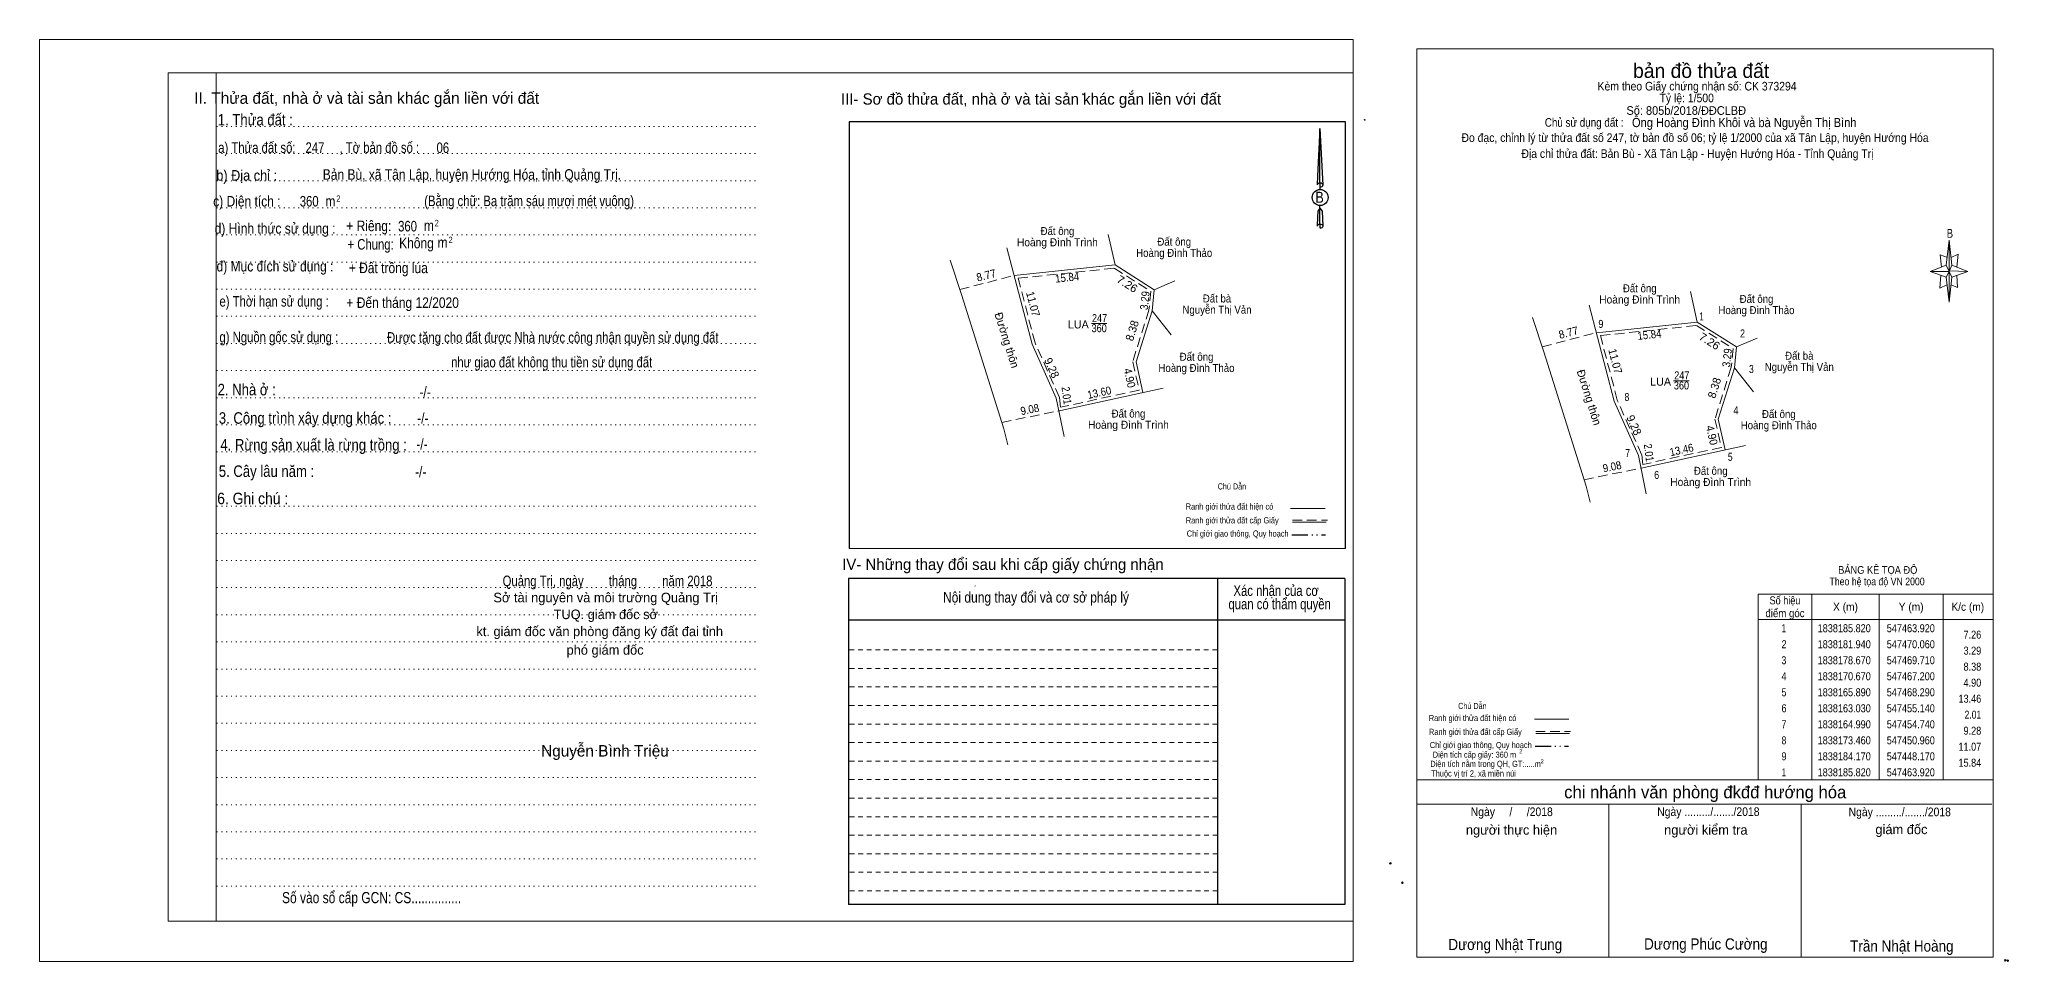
# Model space of a CAD drawing. Header units: metres. Extents: x 546984 to 548466, y 1837666 to 1838232.
# Drawn here: x 547205 to 547512.5, y 1838086 to 1838230 of the extents above; entities that cross this region are included whole.
import ezdxf
from ezdxf.enums import TextEntityAlignment as Align

# ---------------------------------------------------------------- set-up
doc = ezdxf.new("R2010")
doc.units = ezdxf.units.M
doc.header["$LTSCALE"] = 0.5
doc.header["$PDMODE"] = 32
doc.header["$PDSIZE"] = 0.25
for name, pattern in [('DASH_DOUBLE_DOT', [9.2, 5, -1.2, 0.3, -1.2, 0.3, -1.2]), ('DOTTED', [1.5, 0.3, -1.2]), ('MEDIUM_DASHED', [4.5, 3, -1.5]), ('SHORT_DASHED', [2.7, 1.5, -1.2])]:
    doc.linetypes.add(name, pattern=pattern)
for name, color, linetype, lineweight in [('1', 7, 'DOTTED', 13), ('15', 7, 'Continuous', 13), ('42', 7, 'Continuous', 13), ('5', 7, 'Continuous', 13), ('63', 7, 'Continuous', 13)]:
    doc.layers.add(name, color=color, linetype=linetype, lineweight=lineweight)
doc.layers.add('34', color=7, linetype='Continuous')
doc.layers.add('6', color=7, linetype='Continuous')

msp = doc.modelspace()

# ---------------------------------------------------------------- linework, layer by layer
at = {"layer": '1', "linetype": 'Continuous'}
for p, q in [((547225.09, 1838224.77), (547410.17, 1838224.77)), ((547225.09, 1838224.77), (547225.09, 1838092.27)), ((547410.17, 1838224.77), (547410.17, 1838091.17)), ((547225.09, 1838092.27), (547410.17, 1838092.27))]:
    msp.add_line(p, q, dxfattribs=at)
at = {"layer": '1'}
for p, q in [((547232.59, 1838224.77), (547232.59, 1838092.27)), ((547232.59, 1838224.77), (547232.59, 1838092.27)), ((547232.67, 1838216.37), (547317.21, 1838216.37)), ((547232.67, 1838212.13), (547317.21, 1838212.13)), ((547232.67, 1838207.91), (547317.21, 1838207.91)), ((547232.67, 1838203.67), (547317.21, 1838203.67)), ((547232.67, 1838199.43), (547317.21, 1838199.43)), ((547232.67, 1838195.19), (547317.21, 1838195.19)), ((547232.67, 1838190.95), (547317.21, 1838190.95)), ((547232.67, 1838186.73), (547317.21, 1838186.73)), ((547232.67, 1838182.49), (547317.21, 1838182.49)), ((547232.67, 1838178.25), (547317.21, 1838178.25)), ((547232.67, 1838174.01), (547317.21, 1838174.01)), ((547232.67, 1838169.79), (547317.21, 1838169.79)), ((547232.67, 1838165.55), (547317.21, 1838165.55)), ((547232.67, 1838157.07), (547317.21, 1838157.07)), ((547232.67, 1838152.83), (547317.21, 1838152.83)), ((547232.67, 1838148.59), (547317.21, 1838148.59)), ((547232.67, 1838144.37), (547317.21, 1838144.37)), ((547232.67, 1838140.13), (547317.21, 1838140.13)), ((547232.67, 1838135.89), (547317.21, 1838135.89)), ((547232.67, 1838131.65), (547317.21, 1838131.65)), ((547232.67, 1838127.43), (547317.21, 1838127.43)), ((547232.67, 1838123.19), (547317.21, 1838123.19)), ((547232.67, 1838118.95), (547317.21, 1838118.95)), ((547232.67, 1838114.71), (547317.21, 1838114.71)), ((547232.67, 1838110.47), (547317.21, 1838110.47)), ((547232.67, 1838106.25), (547317.21, 1838106.25)), ((547232.67, 1838102.01), (547317.21, 1838102.01)), ((547232.67, 1838097.77), (547317.21, 1838097.77))]:
    msp.add_line(p, q, dxfattribs=at)
at = {"layer": '1', "linetype": 'Continuous'}
for points in [[(547204.99, 1838085.97), (547410.17, 1838085.97), (547410.17, 1838229.97), (547204.99, 1838229.97)], [(547232.59, 1838224.77), (547410.17, 1838224.77), (547410.17, 1838092.27), (547232.59, 1838092.27)]]:
    msp.add_lwpolyline(points, close=True, dxfattribs=at)
at = {"layer": '1'}
for p in [(547367.93, 1838221.43), (547411.93, 1838217.43)]:
    msp.add_point(p, dxfattribs=at)
at = {"layer": '15', "lineweight": 25}
for p, q in [((547331.45, 1838217.11), (547331.45, 1838150.47)), ((547404.99, 1838216.07), (547405.45, 1838207.23)), ((547404.99, 1838216.07), (547405.45, 1838207.23)), ((547404.99, 1838216.07), (547405.45, 1838207.23)), ((547404.61, 1838208.61), (547404.53, 1838207.25)), ((547404.99, 1838207.53), (547404.99, 1838207.19)), ((547404.99, 1838207.19), (547404.99, 1838206.93)), ((547405.45, 1838207.23), (547405.45, 1838207.25)), ((547404.99, 1838206.93), (547404.99, 1838206.59)), ((547404.99, 1838206.93), (547404.99, 1838206.59)), ((547404.99, 1838206.93), (547404.99, 1838206.59)), ((547404.99, 1838203.61), (547404.99, 1838204.01)), ((547404.99, 1838203.61), (547404.99, 1838204.01)), ((547404.99, 1838203.61), (547404.99, 1838204.01)), ((547404.99, 1838203.61), (547405.33, 1838203.13)), ((547404.99, 1838203.61), (547405.33, 1838203.13)), ((547404.99, 1838203.61), (547405.33, 1838203.13)), ((547404.99, 1838201.11), (547404.99, 1838200.77)), ((547405.33, 1838203.13), (547405.45, 1838200.81)), ((547405.33, 1838203.13), (547405.45, 1838200.81)), ((547405.33, 1838203.13), (547405.45, 1838200.81)), ((547404.99, 1838200.77), (547404.99, 1838200.51)), ((547405.45, 1838200.81), (547405.45, 1838200.83)), ((547388.97, 1838145.77), (547389.01, 1838094.89)), ((547408.89, 1838145.77), (547408.85, 1838094.89)), ((547408.89, 1838139.31), (547331.37, 1838139.31)), ((547408.85, 1838094.89), (547331.37, 1838094.89))]:
    msp.add_line(p, q, dxfattribs=at)
at = {"layer": '15'}
for p, q in [((547400.4, 1838156.73), (547405.78, 1838156.73)), ((547400.71, 1838154.59), (547405.97, 1838154.59)), ((547331.45, 1838150.47), (547408.97, 1838150.47)), ((547351.17, 1838144.67), (547351.09, 1838144.59))]:
    msp.add_line(p, q, dxfattribs=at)
at = {"layer": '15', "linetype": 'MEDIUM_DASHED'}
msp.add_line((547400.71, 1838154.91), (547406.15, 1838154.91), dxfattribs=at)
at = {"layer": '15', "linetype": 'DASH_DOUBLE_DOT', "lineweight": 25}
msp.add_line((547400.61, 1838152.61), (547405.84, 1838152.61), dxfattribs=at)
at = {"layer": '15', "linetype": 'SHORT_DASHED'}
for p, q in [((547388.95, 1838134.63), (547331.37, 1838134.63)), ((547388.97, 1838131.73), (547331.37, 1838131.73)), ((547388.97, 1838128.85), (547331.37, 1838128.85)), ((547388.97, 1838125.95), (547331.37, 1838125.95)), ((547388.97, 1838123.07), (547331.37, 1838123.07)), ((547388.97, 1838120.17), (547331.37, 1838120.17)), ((547388.97, 1838117.27), (547331.37, 1838117.27)), ((547388.97, 1838114.39), (547331.37, 1838114.39)), ((547388.97, 1838111.49), (547331.37, 1838111.49)), ((547388.97, 1838108.59), (547331.37, 1838108.59)), ((547388.99, 1838105.71), (547331.37, 1838105.71)), ((547388.99, 1838102.81), (547331.37, 1838102.81)), ((547389.01, 1838099.93), (547331.37, 1838099.93)), ((547389.01, 1838097.03), (547331.37, 1838097.03))]:
    msp.add_line(p, q, dxfattribs=at)
at = {"layer": '15', "lineweight": 25}
for points in [[(547408.97, 1838150.47), (547408.97, 1838217.11), (547331.45, 1838217.11)], [(547404.99, 1838207.53), (547404.99, 1838216.07), (547404.61, 1838208.61)], [(547404.99, 1838201.11), (547404.99, 1838203.61), (547404.65, 1838203.13), (547404.61, 1838202.19), (547404.53, 1838200.83)], [(547408.89, 1838145.77), (547331.37, 1838145.77), (547331.37, 1838094.89)]]:
    msp.add_lwpolyline(points, dxfattribs=at)
for centre, start_param, end_param in [((547405.0193, 1838207.2231), 1.57079633, 3.07445202), ((547405.0193, 1838207.2231), 0.06714063, 1.57079633), ((547405.0193, 1838207.2231), 4.71238898, 6.28318531), ((547405.0193, 1838200.8027), 2.49106941, 3.07427841), ((547405.0193, 1838200.8027), 1.57079633, 2.49106941), ((547405.0193, 1838200.8027), 0.06714063, 1.57079633), ((547405.0193, 1838200.8027), 4.71238898, 6.28318531)]:
    msp.add_ellipse(centre, major_axis=(0.4535, 0), ratio=0.655448, start_param=start_param, end_param=end_param, dxfattribs=at)
msp.add_ellipse((547405.0188, 1838205.2847), major_axis=(0, 1.258), ratio=0.983453, dxfattribs=at)
at = {"layer": '42'}
for p, q in [((547372.98, 1838194.76), (547371.92, 1838199.53)), ((547382.34, 1838192.28), (547379.12, 1838190.88)), ((547463.92, 1838185.82), (547462.86, 1838190.59)), ((547369.29, 1838185.59), (547371.69, 1838185.59)), ((547381.74, 1838183.86), (547378.77, 1838187.61)), ((547473.28, 1838183.34), (547470.06, 1838181.94)), ((547460.23, 1838176.65), (547462.63, 1838176.65)), ((547472.68, 1838174.92), (547469.71, 1838178.67)), ((547365.02, 1838167.94), (547363.8, 1838173.93)), ((547364.06, 1838171.94), (547380.51, 1838175.52)), ((547455.96, 1838159), (547454.74, 1838164.99)), ((547455.14, 1838163.03), (547471.45, 1838166.58))]:
    msp.add_line(p, q, dxfattribs=at)
at = {"layer": '42', "linetype": 'MEDIUM_DASHED'}
for p, q in [((547348.74, 1838190.9), (547357.23, 1838193.11)), ((547439.68, 1838181.96), (547448.17, 1838184.17)), ((547355.3, 1838170.16), (547364.2, 1838171.97)), ((547446.24, 1838161.22), (547455.14, 1838163.03))]:
    msp.add_line(p, q, dxfattribs=at)
at = {"layer": '42'}
for points in [[(547347.26, 1838195.49), (547348.99, 1838190.14), (547355.62, 1838169.16), (547356.24, 1838166.65)], [(547363.8, 1838173.93), (547360.02, 1838182.4), (547356.11, 1838197.43)], [(547378.77, 1838187.61), (547379.12, 1838190.88), (547372.98, 1838194.76), (547357.23, 1838193.11)], [(547377.35, 1838174.83), (547376.26, 1838179.61), (547378.77, 1838187.61), (547379.12, 1838190.88), (547372.98, 1838194.76), (547364.56, 1838193.88)], [(547438.2, 1838186.55), (547439.93, 1838181.2), (547446.56, 1838160.22), (547447.18, 1838157.71)], [(547454.74, 1838164.99), (547450.96, 1838173.46), (547447.05, 1838188.49)], [(547469.71, 1838178.67), (547470.06, 1838181.94), (547463.92, 1838185.82), (547448.17, 1838184.17)], [(547468.29, 1838165.89), (547467.2, 1838170.67), (547469.71, 1838178.67), (547470.06, 1838181.94), (547463.92, 1838185.82), (547455.5, 1838184.94)]]:
    msp.add_lwpolyline(points, dxfattribs=at)
at = {"layer": '42', "linetype": 'MEDIUM_DASHED'}
for points in [[(547372.86, 1838194.24), (547378.59, 1838190.62), (547378.28, 1838187.71), (547375.74, 1838179.63), (547376.75, 1838175.21), (547364.49, 1838172.54), (547364.29, 1838174.07), (547360.49, 1838182.57), (547357.86, 1838192.67)], [(547463.8, 1838185.3), (547469.53, 1838181.68), (547469.22, 1838178.77), (547466.68, 1838170.69), (547467.69, 1838166.27), (547455.43, 1838163.6), (547455.23, 1838165.13), (547451.43, 1838173.63), (547448.8, 1838183.73)]]:
    msp.add_lwpolyline(points, close=True, dxfattribs=at)
at = {"layer": '5'}
for p, q in [((547502.78, 1838194.73), (547503.28, 1838198.63)), ((547503.68, 1838194.73), (547506.18, 1838193.73)), ((547502.78, 1838192.83), (547500.28, 1838193.73)), ((547503.68, 1838192.83), (547503.28, 1838188.93)), ((547504.48, 1838193.13), (547504.58, 1838191.23)), ((547504.58, 1838191.23), (547503.58, 1838191.63)), ((547438.48, 1838123.81), (547443.86, 1838123.81)), ((547438.68, 1838121.57), (547443.94, 1838121.57)), ((547420.12, 1838114.37), (547510.12, 1838114.37)), ((547420.12, 1838110.57), (547509.92, 1838110.57)), ((547420.12, 1838110.57), (547509.92, 1838110.57)), ((547420.12, 1838110.57), (547509.92, 1838110.57)), ((547450.12, 1838086.67), (547450.12, 1838110.57)), ((547480.12, 1838086.67), (547480.12, 1838110.57)), ((547510.12, 1838086.67), (547420.12, 1838086.67))]:
    msp.add_line(p, q, dxfattribs=at)
at = {"layer": '5', "linetype": 'MEDIUM_DASHED'}
msp.add_line((547438.68, 1838121.89), (547444.12, 1838121.89), dxfattribs=at)
at = {"layer": '5', "linetype": 'DASH_DOUBLE_DOT', "lineweight": 25}
msp.add_line((547438.58, 1838119.59), (547443.8, 1838119.59), dxfattribs=at)
at = {"layer": '5'}
for points in [[(547420.12, 1838228.47), (547510.12, 1838228.47), (547510.12, 1838086.67), (547420.12, 1838086.67)], [(547503.28, 1838198.63), (547503.68, 1838194.73), (547503.28, 1838193.73)], [(547503.28, 1838193.73), (547500.28, 1838193.73), (547502.78, 1838194.73), (547503.68, 1838192.83), (547506.18, 1838193.73), (547503.28, 1838193.83)], [(547503.28, 1838193.73), (547503.28, 1838188.93), (547502.78, 1838192.83)]]:
    msp.add_lwpolyline(points, close=True, dxfattribs=at)
for points in [[(547503.28, 1838193.73), (547502.78, 1838194.73), (547500.28, 1838193.73)], [(547502.98, 1838195.93), (547501.88, 1838196.33), (547502.08, 1838194.43)], [(547503.58, 1838195.93), (547504.68, 1838196.43), (547504.48, 1838194.43)], [(547501.98, 1838193.13), (547501.78, 1838191.13), (547502.88, 1838191.63)], [(547503.28, 1838193.73), (547503.68, 1838192.83), (547506.18, 1838193.73)]]:
    msp.add_lwpolyline(points, dxfattribs=at)
for p in [(547416, 1838101.3), (547417.87, 1838098.29), (547512.02, 1838086.17), (547512.42, 1838086.11)]:
    msp.add_point(p, dxfattribs=at)
at = {"layer": '63'}
for p, q in [((547481.82, 1838143.37), (547481.82, 1838114.37)), ((547492.32, 1838143.37), (547492.32, 1838114.37)), ((547502.32, 1838143.37), (547502.32, 1838114.37)), ((547473.42, 1838139.37), (547510.12, 1838139.37))]:
    msp.add_line(p, q, dxfattribs=at)
msp.add_lwpolyline([(547473.42, 1838143.37), (547510.12, 1838143.37), (547510.12, 1838114.37), (547473.42, 1838114.37)], close=True, dxfattribs=at)

# ---------------------------------------------------------------- texts
at = {"layer": '15'}
for s, height, p in [('II. Thửa đất, nhà ở và tài sản khác gắn liền với đất', 1.8, (547256.105, 1838219.91)), ('III- Sơ đồ thửa đất, nhà ở và tài sản khác gắn liền với đất', 1.75, (547359.87, 1838219.79)), ('IV- Những thay đổi sau khi cấp giấy chứng nhận', 1.75, (547355.475, 1838147.13)), ('Sở tài nguyên và môi trường Quảng Trị', 1.5, (547293.44, 1838142.07)), ('TUQ. giám đốc sở', 1.493, (547293.45, 1838139.45)), ('kt. giám đốc văn phòng đăng ký đất đai tỉnh', 1.493, (547292.505, 1838136.79)), ('phó giám đốc', 1.5, (547293.34, 1838133.89)), ('Nguyễn Bình Triệu', 1.787, (547293.325, 1838117.99))]:
    msp.add_text(s, height=height, dxfattribs=at).set_placement(p, align=Align.CENTER)
for s, height, width, p in [('1. Thửa đất :', 1.8, 0.85, (547238.715, 1838216.53)), ('a) Thửa đất số:              , Tờ bản đồ số : ', 1.65, 0.8, (547248.855, 1838212.25)), ('247', 1.65, 0.8, (547248.03, 1838212.25)), ('06', 1.65, 0.8, (547268, 1838212.23)), ('b) Địa chỉ : ', 1.65, 0.9, (547237.64, 1838207.91)), ('Bản Bù, xã Tân Lập, huyện Hướng Hóa, tỉnh Quảng Trị.', 1.65, 0.85, (547272.54, 1838208.05)), ('c) Diện tích :                                                   ', 1.65, 0.85, (547250.685, 1838203.87)), ('360', 1.65, 0.8, (547247.13, 1838203.87)), (' m', 1.65, 0.85, (547250.175, 1838203.89)), ('2', 1, 0.75, (547251.685, 1838204.61)), ('(Bằng chữ: Ba trăm sáu mươi mét vuông)', 1.65, 0.8, (547281.48, 1838203.93)), ('B', 1.728, 0.85, (547404.935, 1838204.45)), ('d) Hình thức sử dụng :', 1.65, 0.85, (547241.805, 1838199.63)), ('+ Riêng: ', 1.65, 0.85, (547256.695, 1838200.03)), ('360', 1.65, 0.8, (547262.49, 1838199.98)), (' m', 1.65, 0.85, (547265.565, 1838200.07)), ('2', 1, 0.75, (547267.055, 1838200.79)), ('       + Chung:', 1.65, 0.8, (547255.005, 1838197.15)), ('Không', 1.65, 0.85, (547263.885, 1838197.35)), (' m', 1.65, 0.85, (547267.705, 1838197.44)), ('2', 1, 0.75, (547269.215, 1838198.16)), ('đ) Mục đích sử dụng :', 1.65, 0.85, (547241.785, 1838193.73)), ('+ Đất trồng lúa', 1.65, 0.85, (547259.49, 1838193.47)), ('e) Thời hạn sử dụng :', 1.65, 0.8, (547241.65, 1838188.25)), ('+ Đến tháng 12/2020', 1.65, 0.85, (547261.725, 1838188.04)), ('g) Nguồn gốc sử dụng :', 1.65, 0.8, (547242.385, 1838182.67)), ('Được tặng cho đất được Nhà nước công nhận quyền sử dụng đất', 1.65, 0.8, (547285.17, 1838182.61)), ('như giao đất không thu tiền sử dụng đất', 1.65, 0.8, (547284.995, 1838178.75)), ('2. Nhà ở :', 1.8, 0.85, (547237.365, 1838174.39)), ('-/-', 1.65, 0.85, (547265.225, 1838174.09)), ('3. Công trình xây dựng khác :', 1.8, 0.85, (547246.495, 1838169.95)), ('-/-', 1.65, 0.85, (547264.885, 1838170.01)), ('4. Rừng sản xuất là rừng trồng :', 1.8, 0.85, (547247.815, 1838165.77)), ('-/-', 1.65, 0.85, (547264.745, 1838165.95)), ('5. Cây lâu năm :', 1.8, 0.85, (547240.46, 1838161.65)), ('-/-', 1.65, 0.85, (547264.545, 1838161.63)), ('6. Ghi chú :', 1.8, 0.9, (547238.305, 1838157.39)), ('Ranh giới thửa đất hiện có ', 0.96, 0.9, (547391.025, 1838156.55)), ('Ranh giới thửa đất cấp Giấy', 0.96, 0.9, (547391.29, 1838154.39)), ('Chỉ giới giao thông, Quy hoạch', 0.96, 0.9, (547392.14, 1838152.33)), ('Quảng Trị, ngày        tháng        năm 2018', 1.65, 0.8, (547293.725, 1838144.59)), ('Nội dung thay đổi và cơ sở pháp lý', 1.65, 0.85, (547360.64, 1838142.03)), (' quan có thẩm quyền', 1.65, 0.8, (547398.45, 1838140.99)), ('Xác nhận của cơ', 1.65, 0.8, (547398.145, 1838143.07)), ('Số vào sổ cấp GCN: CS...............', 1.75, 0.8, (547256.88, 1838095.09))]:
    msp.add_text(s, height=height, dxfattribs=dict(at, width=width)).set_placement(p, align=Align.CENTER)
at = {"layer": '34', "width": 0.9}
msp.add_text('Ông Hoàng Đình Khôi và bà Nguyễn Thị Bình', height=1.44, dxfattribs=at).set_placement((547453.72, 1838216.27))
at = {"layer": '42'}
for s, width, p in [('Hoàng Đình Trình', 0.95, (547363.985, 1838197.67)), ('Đất ông', 0.9, (547363.995, 1838199.42)), ('Đất ông', 0.9, (547382.235, 1838197.76)), ('Hoàng Đình Thảo', 0.9, (547382.225, 1838196.01)), ('Đất ông', 0.9, (547454.935, 1838190.48)), ('Nguyễn Thị Vản', 0.9, (547388.91, 1838187.14)), ('Đất bà', 0.9, (547388.91, 1838188.89)), ('Hoàng Đình Trình', 0.95, (547454.925, 1838188.73)), ('Đất ông', 0.9, (547473.175, 1838188.82)), ('360', 0.85, (547370.51, 1838184.25)), ('247', 0.85, (547370.565, 1838185.82)), ('Hoàng Đình Thảo', 0.9, (547473.165, 1838187.07)), ('Hoàng Đình Thảo', 0.9, (547385.705, 1838178.04)), ('Đất ông', 0.9, (547385.715, 1838179.79)), ('Nguyễn Thị Vản', 0.9, (547479.85, 1838178.2)), ('Đất bà', 0.9, (547479.85, 1838179.95)), ('360', 0.85, (547461.45, 1838175.31)), ('247', 0.85, (547461.505, 1838176.88)), ('Hoàng Đình Trình', 0.95, (547375.075, 1838169.17)), ('Đất ông', 0.9, (547375.085, 1838170.92)), ('Hoàng Đình Thảo', 0.9, (547476.645, 1838169.1)), ('Đất ông', 0.9, (547476.655, 1838170.85)), ('Hoàng Đình Trình', 0.95, (547466.015, 1838160.23)), ('Đất ông', 0.9, (547466.025, 1838161.98))]:
    msp.add_text(s, height=1.25, dxfattribs=dict(at, width=width)).set_placement(p, align=Align.CENTER)
for s, rotation, width, p in [('8.77', 14.591, 0.95, (547353.0226, 1838192.5285)), ('15.84', 5.981, 0.9, (547365.5699, 1838192.1759)), ('7.26', 327.71, 1.05, (547374.5561, 1838191.2419)), ('11.07', 284.601, 0.95, (547359.573, 1838188.5075)), ('3.29', 83.891, 0.9, (547378.2556, 1838189.1335)), ('8.77', 14.591, 0.95, (547443.9626, 1838183.5885)), ('15.84', 5.981, 0.9, (547456.5099, 1838183.2359)), ('7.26', 327.71, 1.05, (547465.4961, 1838182.3019)), ('11.07', 284.601, 0.95, (547450.513, 1838179.5675)), ('3.29', 83.891, 0.9, (547469.1956, 1838180.1935)), ('4.90', 282.846, 0.95, (547374.6534, 1838176.9639)), ('2.01', 277.444, 0.85, (547364.8034, 1838174.296)), ('13.60', 12.268, 0.9, (547370.6522, 1838174.2136)), ('9.08', 11.496, 0.9, (547359.7954, 1838171.5801)), ('4.90', 282.846, 0.95, (547465.5934, 1838168.0239)), ('9.08', 11.496, 0.9, (547450.7354, 1838162.6401)), ('2.01', 277.444, 0.85, (547455.7434, 1838165.356)), ('13.46', 12.268, 0.9, (547461.5972, 1838165.2726))]:
    msp.add_text(s, height=1.25, rotation=rotation, dxfattribs=dict(at, width=width)).set_placement(p, align=Align.CENTER)
for s, rotation, p in [('Đường thôn', 287.537, (547355.4882, 1838182.8233)), ('8.38', 72.581, (547376.2515, 1838184.3129)), ('9.28', 294.05, (547362.5362, 1838178.4247)), ('Đường thôn', 287.537, (547446.4282, 1838173.8833)), ('8.38', 72.581, (547467.1915, 1838175.3729)), ('9.28', 294.05, (547453.4762, 1838169.4847))]:
    msp.add_text(s, height=1.25, rotation=rotation, dxfattribs=at).set_placement(p, align=Align.CENTER)
for p in [(547367.255, 1838184.84), (547458.195, 1838175.9)]:
    msp.add_text('LUA', height=1.25, dxfattribs=at).set_placement(p, align=Align.CENTER)
for s, width, p in [(' 9', 0.85, (547449.26, 1838184.92)), (' 1', 0.75, (547464.94, 1838186.08)), (' 2', 0.85, (547471.38, 1838183.43)), (' 3', 0.8, (547472.74, 1838177.87)), (' 8', 0.8, (547453.3, 1838173.51)), (' 4', 0.85, (547470.35, 1838171.42)), (' 7', 0.8, (547453.42, 1838164.76)), (' 5', 0.8, (547469.44, 1838164.17)), (' 6', 0.85, (547457.97, 1838161.34))]:
    msp.add_text(s, height=1.25, dxfattribs=dict(at, width=width)).set_placement(p, align=Align.RIGHT)
at = {"layer": '5'}
for s, height, p in [('bản đồ thửa đất', 2.25, (547464.525, 1838223.95)), ('chi nhánh văn phòng đkđđ hướng hóa', 1.944, (547465.165, 1838111.47)), ('người thực hiện', 1.5, (547434.91, 1838105.79)), ('người kiểm tra', 1.5, (547465.255, 1838105.79)), ('giám đốc', 1.5, (547495.805, 1838105.87))]:
    msp.add_text(s, height=height, dxfattribs=at).set_placement(p, align=Align.CENTER)
for s, height, width, p in [('Kèm theo Giấy chứng nhận số: CK 373294', 1.35, 0.9, (547463.89, 1838221.99)), ('Số: 805b/2018/ĐĐCLBĐ', 1.35, 0.95, (547462.2, 1838218.19)), ('Tỷ lệ: 1/500', 1.35, 0.9, (547462.27, 1838220.15)), ('Chủ sử dụng đất :', 1.35, 0.85, (547446.25, 1838216.33)), ('Đo đạc, chỉnh lý từ thửa đất số 247, tờ bản đồ số 06; tỷ lệ 1/2000 của xã Tân Lập, huyện Hướng Hóa', 1.35, 0.9, (547463.57, 1838213.95)), ('Địa chỉ thửa đất: Bản Bù - Xã Tân Lập - Huyện Hướng Hóa - Tỉnh Quảng Trị', 1.35, 0.9, (547463.95, 1838211.46)), ('B', 1.378, 0.8, (547503.38, 1838198.99)), ('Ranh giới thửa đất hiện có ', 0.96, 0.9, (547428.985, 1838123.53)), ('Chú Dẫn', 0.96, 0.85, (547428.795, 1838125.41)), ('Ranh giới thửa đất cấp Giấy', 0.96, 0.9, (547429.26, 1838121.37)), ('Chỉ giới giao thông, Quy hoạch', 0.96, 0.9, (547430.11, 1838119.31)), ('Diện tích cấp giấy: 360 m', 0.96, 0.9, (547429.115, 1838117.8)), ('Diện tích nằm trong QH, GT:.....m', 0.96, 0.9, (547430.855, 1838116.37)), ('Thuộc vị trí 2, xã miền núi', 0.96, 0.9, (547428.98, 1838114.87)), ('Ngày     /     /2018', 1.35, 0.9, (547434.945, 1838108.69)), ('Ngày ........./......./2018', 1.35, 0.9, (547465.65, 1838108.71)), ('Ngày ........./......./2018', 1.35, 0.9, (547495.54, 1838108.67)), ('Dương Nhật Trung', 1.75, 0.9, (547433.935, 1838087.77)), ('Dương Phúc Cường', 1.75, 0.9, (547465.255, 1838087.85)), ('Trần Nhật Hoàng', 1.75, 0.9, (547495.87, 1838087.53))]:
    msp.add_text(s, height=height, dxfattribs=dict(at, width=width)).set_placement(p, align=Align.CENTER)
at = {"layer": '6'}
for s, width, p in [('Theo hệ tọa độ VN 2000', 0.85, (547492, 1838144.73)), ('BẢNG KÊ TỌA ĐỘ', 0.9, (547492.11, 1838146.53))]:
    msp.add_text(s, height=1.2, dxfattribs=dict(at, width=width)).set_placement(p, align=Align.CENTER)
at = {"layer": '63'}
for s, height, width, p in [('Chú Dẫn', 0.96, 0.85, (547391.245, 1838159.69)), ('Số hiệu', 1.25, 0.85, (547477.62, 1838141.75)), ('điểm góc', 1.25, 0.9, (547477.62, 1838139.75)), ('X (m)', 1.25, 0.95, (547487.07, 1838140.75)), ('Y (m)', 1.25, 0.95, (547497.325, 1838140.75)), ('K/c (m)', 1.25, 0.95, (547506.165, 1838140.75)), (' 1', 1.25, 0.75, (547477.27, 1838137.4)), ('1838185.820', 1.25, 0.85, (547486.87, 1838137.4)), ('547463.920', 1.25, 0.85, (547497.27, 1838137.4)), (' 3', 1.25, 0.8, (547477.265, 1838132.4)), (' 2', 1.25, 0.85, (547477.275, 1838134.9)), ('1838181.940', 1.25, 0.85, (547486.87, 1838134.9)), ('1838178.670', 1.25, 0.85, (547486.87, 1838132.4)), ('547470.060', 1.25, 0.85, (547497.27, 1838134.9)), ('547469.710', 1.25, 0.85, (547497.27, 1838132.4)), (' 4', 1.25, 0.85, (547477.27, 1838129.9)), ('1838170.670', 1.25, 0.85, (547486.87, 1838129.9)), ('547467.200', 1.25, 0.85, (547497.27, 1838129.9)), (' 5', 1.25, 0.8, (547477.275, 1838127.4)), ('1838165.890', 1.25, 0.85, (547486.87, 1838127.4)), ('547468.290', 1.25, 0.85, (547497.27, 1838127.4)), (' 6', 1.25, 0.85, (547477.275, 1838124.9)), ('1838163.030', 1.25, 0.85, (547486.87, 1838124.9)), ('547455.140', 1.25, 0.85, (547497.27, 1838124.9)), (' 8', 1.25, 0.8, (547477.275, 1838119.9)), (' 7', 1.25, 0.8, (547477.275, 1838122.4)), ('1838164.990', 1.25, 0.85, (547486.87, 1838122.4)), ('1838173.460', 1.25, 0.85, (547486.87, 1838119.9)), ('547454.740', 1.25, 0.85, (547497.27, 1838122.4)), ('547450.960', 1.25, 0.85, (547497.27, 1838119.9)), ('2', 0.625, 0.8, (547436.35, 1838118.5)), (' 9', 1.25, 0.85, (547477.27, 1838117.4)), ('1838184.170', 1.25, 0.85, (547486.87, 1838117.4)), ('547448.170', 1.25, 0.85, (547497.27, 1838117.4)), ('2', 0.625, 0.8, (547439.7, 1838116.94)), (' 1', 1.25, 0.75, (547477.27, 1838114.9)), ('1838185.820', 1.25, 0.85, (547486.87, 1838114.9)), ('547463.920', 1.25, 0.85, (547497.27, 1838114.9))]:
    msp.add_text(s, height=height, dxfattribs=dict(at, width=width)).set_placement(p, align=Align.CENTER)
for s, width, p in [('7.26', 0.85, (547508.27, 1838136.4)), ('3.29', 0.85, (547508.27, 1838133.9)), ('4.90', 0.85, (547508.27, 1838128.9)), ('8.38', 0.85, (547508.27, 1838131.4)), ('13.46', 0.85, (547508.27, 1838126.4)), ('2.01', 0.8, (547508.27, 1838123.9)), ('9.28', 0.85, (547508.27, 1838121.4)), ('11.07', 0.85, (547508.27, 1838118.9)), ('15.84', 0.85, (547508.27, 1838116.4))]:
    msp.add_text(s, height=1.25, dxfattribs=dict(at, width=width)).set_placement(p, align=Align.RIGHT)

doc.saveas('drawing.dxf')
